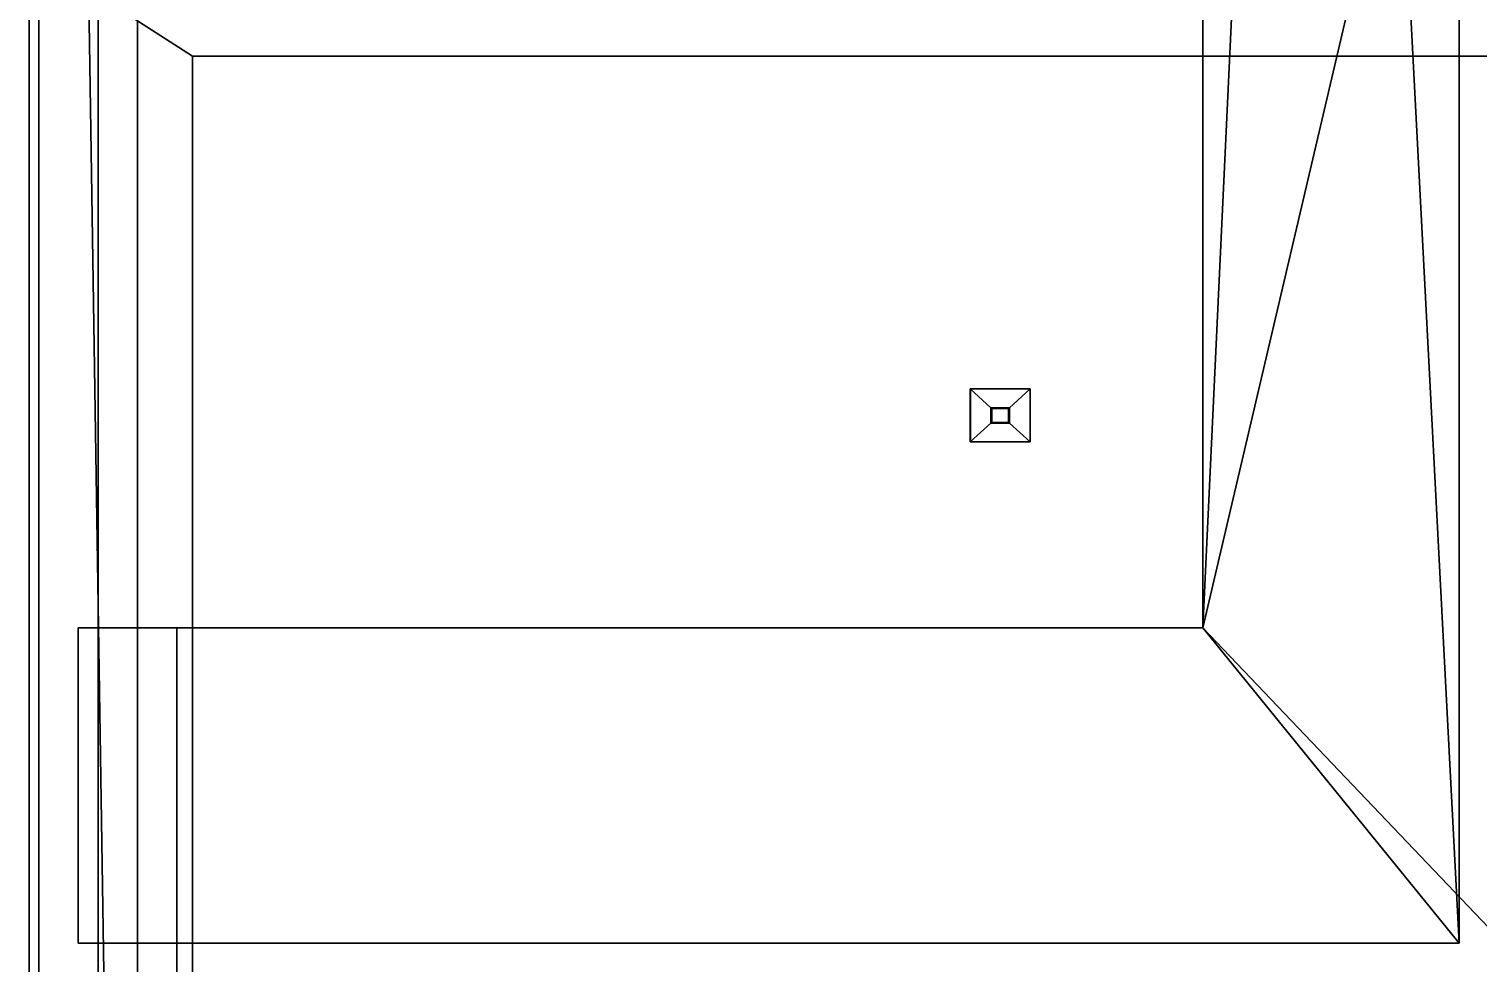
# Model space of a CAD drawing. Extents: x -7.1 to 5.5, y -11 to 12.
# Drawn here: x -7.06 to 0.29, y 0.6 to 5.34 of the extents above; entities that cross this region are included whole.
import ezdxf

# ---------------------------------------------------------------- set-up
doc = ezdxf.new("R2010")
doc.units = 0

msp = doc.modelspace()

# ---------------------------------------------------------------- linework, layer by layer
for points in [[(-6.71, 10.1, 0.0953), (-6.71, 7.2, -0.0047), (-6.71, -10.8667, -0.0047), (-6.71, -10.8667, 0.0953)], [(-6.51, 9.9, 0.0953), (-6.71, 10.1, 0.0953), (-6.71, -10.8667, 0.0953), (-6.51, -10.5, 0.0953)], [(-6.51, -10.5, 3.2953), (-6.76, 5.7, 3.2953), (-6.76, 7.7, 3.2953), (-6.51, 9.9, 3.2953)], [(-6.51, -3.1784, 0.9173), (-6.51, -1.9882, 0.9173), (-6.51, 9.9, 0.0953), (-6.51, -10.5, 0.0953)], [(-6.51, -3.1784, 2.2732), (-6.51, -10.5, 3.2953), (-6.51, 9.9, 3.2953), (-6.51, -1.9882, 2.2732)], [(-6.51, 9.9, 3.2953), (-6.51, 9.9, 0.0953), (-6.51, -1.9882, 0.9173), (-6.51, -1.9882, 2.2732)], [(-7.06, 5.75, 33.5698), (-7.06, -11.05, 33.5698), (-7.06, -11.05, 33.7), (-7.06, 5.75, 33.7)], [(-7.01, -11, 33.5698), (-7.06, -11.05, 33.5698), (-7.06, 5.75, 33.5698), (-7.01, 5.7, 33.5698)], [(-7.01, 5.7, 33.7), (-7.06, 5.75, 33.7), (-7.06, -11.05, 33.7), (-7.01, -11, 33.7)], [(-7.01, 5.7, 3.4953), (-7.01, -0.5882, 4.3173), (-7.01, -0.5882, 5.6732), (-7.01, 5.7, 7.0953)], [(-7.01, -5.3667, 3.4953), (-7.01, -1.7784, 4.3173), (-7.01, -0.5882, 4.3173), (-7.01, 5.7, 3.4953)], [(-7.01, 5.7, 7.0953), (-7.01, -0.5882, 5.6732), (-7.01, -1.7784, 5.6732), (-7.01, -5.3667, 7.0953)], [(-7.01, 5.7, 7.0953), (-7.01, -0.5882, 7.9173), (-7.01, -0.5882, 9.2733), (-7.01, 5.7, 10.6953)], [(-7.01, -5.3667, 7.0953), (-7.01, -1.7784, 7.9173), (-7.01, -0.5882, 7.9173), (-7.01, 5.7, 7.0953)], [(-7.01, 5.7, 10.6953), (-7.01, -0.5882, 9.2733), (-7.01, -1.7784, 9.2733), (-7.01, -5.3667, 10.6953)], [(-7.01, 5.7, 10.6953), (-7.01, -0.5882, 11.5173), (-7.01, -0.5882, 12.8733), (-7.01, 5.7, 14.2953)], [(-7.01, -5.3667, 10.6953), (-7.01, -1.7784, 11.5173), (-7.01, -0.5882, 11.5173), (-7.01, 5.7, 10.6953)], [(-7.01, 5.7, 14.2953), (-7.01, -0.5882, 12.8733), (-7.01, -1.7784, 12.8733), (-7.01, -5.3667, 14.2953)], [(-7.01, 5.7, 14.2953), (-7.01, -0.5882, 15.1173), (-7.01, -0.5882, 16.4733), (-7.01, 5.7, 17.8953)], [(-7.01, -5.3667, 14.2953), (-7.01, -1.7784, 15.1173), (-7.01, -0.5882, 15.1173), (-7.01, 5.7, 14.2953)], [(-7.01, 5.7, 17.8953), (-7.01, -0.5882, 16.4733), (-7.01, -1.7784, 16.4733), (-7.01, -5.3667, 17.8953)], [(-7.01, 5.7, 17.8953), (-7.01, -0.5882, 18.7173), (-7.01, -0.5882, 20.0733), (-7.01, 5.7, 21.4953)], [(-7.01, -5.3667, 17.8953), (-7.01, -1.7784, 18.7173), (-7.01, -0.5882, 18.7173), (-7.01, 5.7, 17.8953)], [(-7.01, 5.7, 21.4953), (-7.01, -0.5882, 20.0733), (-7.01, -1.7784, 20.0733), (-7.01, -5.3667, 21.4953)], [(-7.01, 5.7, 21.4953), (-7.01, -0.5882, 22.3173), (-7.01, -0.5882, 23.6733), (-7.01, 5.7, 25.0953)], [(-7.01, -5.3667, 21.4953), (-7.01, -1.7784, 22.3173), (-7.01, -0.5882, 22.3173), (-7.01, 5.7, 21.4953)], [(-7.01, 5.7, 25.0953), (-7.01, -0.5882, 23.6733), (-7.01, -1.7784, 23.6733), (-7.01, -5.3667, 25.0953)], [(-7.01, 5.7, 25.0953), (-7.01, -0.5882, 25.9173), (-7.01, -0.5882, 27.2733), (-7.01, 5.7, 28.6953)], [(-7.01, -5.3667, 25.0953), (-7.01, -1.7784, 25.9173), (-7.01, -0.5882, 25.9173), (-7.01, 5.7, 25.0953)], [(-7.01, 5.7, 28.6953), (-7.01, -0.5882, 27.2733), (-7.01, -1.7784, 27.2733), (-7.01, -5.3667, 28.6953)], [(-6.51, -10.5, 3.2953), (-7.01, -11, 3.2953), (-7.01, 5.7, 3.2953), (-6.76, 5.7, 3.2953)], [(-7.01, -11, 3.2953), (-7.01, -11, 3.4953), (-7.01, 5.7, 3.4953), (-7.01, 5.7, 3.2953)], [(-7.01, -5.3667, 28.6953), (-7.01, -1.7784, 29.5173), (-7.01, -0.5882, 29.5173), (-7.01, 5.7, 28.6953)], [(-7.01, 5.7, 32.2953), (-7.01, -0.5882, 30.8733), (-7.01, -1.7784, 30.8733), (-7.01, -5.3667, 32.2953)], [(-7.01, 5.7, 28.6953), (-7.01, -0.5882, 29.5173), (-7.01, -0.5882, 30.8733), (-7.01, 5.7, 32.2953)], [(-7.01, -11, 33.8262), (-6.2318, -10.4986, 33.8262), (-6.2318, 5.1986, 33.8262), (-7.01, 5.7, 33.8262)], [(5.39, 5.7, 33.8262), (-7.01, 5.7, 33.8262), (-6.2318, 5.1986, 33.8262), (4.6118, 5.1986, 33.8262)], [(-7.01, -11, 32.2953), (-7.01, -11, 33.8262), (-7.01, 5.7, 33.8262), (-7.01, 5.7, 32.2953)], [(-1.11, 5.5, 3.4953), (-1.11, 5.5, 6.4953), (-1.11, 2.3, 6.4953), (-1.11, 2.3, 3.4953)], [(-1.11, 5.5, 3.4953), (-1.11, 2.3, 3.4953), (-0.96, 5.5, 3.4953)], [(-0.06, 5.5, 3.4953), (-0.96, 5.5, 3.4953), (-1.11, 2.3, 3.4953), (0.19, 0.7, 3.4953)], [(0.19, 0.7, 6.4953), (-1.11, 2.3, 6.4953), (-1.11, 5.5, 6.4953), (0.19, 5.5, 6.4953)], [(-1.11, 5.5, 7.0953), (-1.11, 5.5, 10.0953), (-1.11, 2.3, 10.0953), (-1.11, 2.3, 7.0953)], [(-1.11, 5.5, 7.0953), (-1.11, 2.3, 7.0953), (-0.96, 5.5, 7.0953)], [(-0.06, 5.5, 7.0953), (-0.96, 5.5, 7.0953), (-1.11, 2.3, 7.0953), (0.19, 0.7, 7.0953)], [(0.19, 0.7, 10.0953), (-1.11, 2.3, 10.0953), (-1.11, 5.5, 10.0953), (0.19, 5.5, 10.0953)], [(-1.11, 5.5, 10.6953), (-1.11, 5.5, 13.6953), (-1.11, 2.3, 13.6953), (-1.11, 2.3, 10.6953)], [(-1.11, 5.5, 10.6953), (-1.11, 2.3, 10.6953), (-0.96, 5.5, 10.6953)], [(-0.06, 5.5, 10.6953), (-0.96, 5.5, 10.6953), (-1.11, 2.3, 10.6953), (0.19, 0.7, 10.6953)], [(0.19, 0.7, 13.6953), (-1.11, 2.3, 13.6953), (-1.11, 5.5, 13.6953), (0.19, 5.5, 13.6953)], [(-1.11, 5.5, 14.2953), (-1.11, 5.5, 17.2953), (-1.11, 2.3, 17.2953), (-1.11, 2.3, 14.2953)], [(-1.11, 5.5, 14.2953), (-1.11, 2.3, 14.2953), (-0.96, 5.5, 14.2953)], [(-0.06, 5.5, 14.2953), (-0.96, 5.5, 14.2953), (-1.11, 2.3, 14.2953), (0.19, 0.7, 14.2953)], [(0.19, 0.7, 17.2953), (-1.11, 2.3, 17.2953), (-1.11, 5.5, 17.2953), (0.19, 5.5, 17.2953)], [(-1.11, 5.5, 17.8953), (-1.11, 5.5, 20.8953), (-1.11, 2.3, 20.8953), (-1.11, 2.3, 17.8953)], [(-1.11, 5.5, 17.8953), (-1.11, 2.3, 17.8953), (-0.96, 5.5, 17.8953)], [(-0.06, 5.5, 17.8953), (-0.96, 5.5, 17.8953), (-1.11, 2.3, 17.8953), (0.19, 0.7, 17.8953)], [(0.19, 0.7, 20.8953), (-1.11, 2.3, 20.8953), (-1.11, 5.5, 20.8953), (0.19, 5.5, 20.8953)], [(-1.11, 5.5, 21.4953), (-1.11, 5.5, 24.4953), (-1.11, 2.3, 24.4953), (-1.11, 2.3, 21.4953)], [(-1.11, 5.5, 21.4953), (-1.11, 2.3, 21.4953), (-0.96, 5.5, 21.4953)], [(-0.06, 5.5, 21.4953), (-0.96, 5.5, 21.4953), (-1.11, 2.3, 21.4953), (0.19, 0.7, 21.4953)], [(0.19, 0.7, 24.4953), (-1.11, 2.3, 24.4953), (-1.11, 5.5, 24.4953), (0.19, 5.5, 24.4953)], [(-1.11, 5.5, 25.0953), (-1.11, 5.5, 28.0953), (-1.11, 2.3, 28.0953), (-1.11, 2.3, 25.0953)], [(-1.11, 5.5, 25.0953), (-1.11, 2.3, 25.0953), (-0.96, 5.5, 25.0953)], [(-0.06, 5.5, 25.0953), (-0.96, 5.5, 25.0953), (-1.11, 2.3, 25.0953), (0.19, 0.7, 25.0953)], [(0.19, 0.7, 28.0953), (-1.11, 2.3, 28.0953), (-1.11, 5.5, 28.0953), (0.19, 5.5, 28.0953)], [(0.89, 0.2, 3.0953), (-1.11, 2.3, 3.0953), (-1.11, 5.5, 3.0953), (0.89, 5.5, 3.0953)], [(0.64, 5.5, 0.0953), (-0.36, 5.5, 0.0953), (-1.11, 2.3, 0.0953), (0.89, 0.2, 0.0953)], [(-1.11, 5.5, 0.0953), (-1.11, 2.3, 0.0953), (-0.36, 5.5, 0.0953)], [(-1.11, 5.5, 0.0953), (-1.11, 5.5, 3.0953), (-1.11, 2.3, 3.0953), (-1.11, 2.3, 0.0953)], [(-1.11, 5.5, 28.6953), (-1.11, 5.5, 31.6953), (-1.11, 2.3, 31.6953), (-1.11, 2.3, 28.6953)], [(-1.11, 5.5, 28.6953), (-1.11, 2.3, 28.6953), (-0.96, 5.5, 28.6953)], [(-0.06, 5.5, 28.6953), (-0.96, 5.5, 28.6953), (-1.11, 2.3, 28.6953), (0.19, 0.7, 28.6953)], [(0.19, 0.7, 31.6953), (-1.11, 2.3, 31.6953), (-1.11, 5.5, 31.6953), (0.19, 5.5, 31.6953)], [(0.19, 0.7, 3.4953), (0.19, 5.5, 3.4953), (-0.06, 5.5, 3.4953)], [(0.19, 0.7, 7.0953), (0.19, 5.5, 7.0953), (-0.06, 5.5, 7.0953)], [(0.19, 0.7, 10.6953), (0.19, 5.5, 10.6953), (-0.06, 5.5, 10.6953)], [(0.19, 0.7, 14.2953), (0.19, 5.5, 14.2953), (-0.06, 5.5, 14.2953)], [(0.19, 0.7, 17.8953), (0.19, 5.5, 17.8953), (-0.06, 5.5, 17.8953)], [(0.19, 0.7, 21.4953), (0.19, 5.5, 21.4953), (-0.06, 5.5, 21.4953)], [(0.19, 0.7, 25.0953), (0.19, 5.5, 25.0953), (-0.06, 5.5, 25.0953)], [(0.19, 0.7, 28.6953), (0.19, 5.5, 28.6953), (-0.06, 5.5, 28.6953)], [(0.19, 0.7, 3.4953), (0.19, 0.7, 6.4953), (0.19, 5.5, 6.4953), (0.19, 5.5, 3.4953)], [(0.19, 0.7, 7.0953), (0.19, 0.7, 10.0953), (0.19, 5.5, 10.0953), (0.19, 5.5, 7.0953)], [(0.19, 0.7, 10.6953), (0.19, 0.7, 13.6953), (0.19, 5.5, 13.6953), (0.19, 5.5, 10.6953)], [(0.19, 0.7, 14.2953), (0.19, 0.7, 17.2953), (0.19, 5.5, 17.2953), (0.19, 5.5, 14.2953)], [(0.19, 0.7, 17.8953), (0.19, 0.7, 20.8953), (0.19, 5.5, 20.8953), (0.19, 5.5, 17.8953)], [(0.19, 0.7, 21.4953), (0.19, 0.7, 24.4953), (0.19, 5.5, 24.4953), (0.19, 5.5, 21.4953)], [(0.19, 0.7, 25.0953), (0.19, 0.7, 28.0953), (0.19, 5.5, 28.0953), (0.19, 5.5, 25.0953)], [(0.19, 0.7, 28.6953), (0.19, 0.7, 31.6953), (0.19, 5.5, 31.6953), (0.19, 5.5, 28.6953)], [(-6.2318, -10.4986, 34.2762), (4.6118, -10.4986, 34.2762), (4.6118, 5.1986, 34.2762), (-6.2318, 5.1986, 34.2762)], [(-6.2318, -10.4986, 33.8262), (-6.2318, -10.4986, 34.2762), (-6.2318, 5.1986, 34.2762), (-6.2318, 5.1986, 33.8262)], [(-6.2318, 5.1986, 33.8262), (-6.2318, 5.1986, 34.2762), (4.6118, 5.1986, 34.2762), (4.6118, 5.1986, 33.8262)], [(-2.2884, 3.5103, 34.271), (-2.2889, 3.5109, 34.4729), (-1.9855, 3.5109, 34.4729), (-1.9859, 3.5103, 34.271)], [(-2.2884, 3.2425, 34.271), (-2.2889, 3.2419, 34.4729), (-2.2889, 3.5109, 34.4729), (-2.2884, 3.5103, 34.271)], [(-2.2889, 3.2419, 34.4729), (-2.1845, 3.3375, 34.5492), (-2.1845, 3.4153, 34.5492), (-2.2889, 3.5109, 34.4729)], [(-2.2889, 3.5109, 34.4729), (-2.1845, 3.4153, 34.5492), (-2.0898, 3.4153, 34.5492), (-1.9855, 3.5109, 34.4729)], [(-1.9855, 3.5109, 34.4729), (-2.0898, 3.4153, 34.5492), (-2.0898, 3.3375, 34.5492), (-1.9855, 3.2419, 34.4729)], [(-1.9859, 3.5103, 34.271), (-1.9855, 3.5109, 34.4729), (-1.9855, 3.2419, 34.4729), (-1.9859, 3.2425, 34.271)], [(-2.1845, 3.4153, 34.5492), (-2.1799, 3.4119, 37.672), (-2.0945, 3.4119, 37.672), (-2.0898, 3.4153, 34.5492)], [(-2.1845, 3.3375, 34.5492), (-2.1799, 3.3409, 37.672), (-2.1799, 3.4119, 37.672), (-2.1845, 3.4153, 34.5492)], [(-2.1799, 3.3409, 37.672), (-2.0945, 3.3409, 37.672), (-2.0945, 3.4119, 37.672), (-2.1799, 3.4119, 37.672)], [(-2.0898, 3.4153, 34.5492), (-2.0945, 3.4119, 37.672), (-2.0945, 3.3409, 37.672), (-2.0898, 3.3375, 34.5492)], [(-1.9855, 3.2419, 34.4729), (-2.0898, 3.3375, 34.5492), (-2.1845, 3.3375, 34.5492), (-2.2889, 3.2419, 34.4729)], [(-2.0898, 3.3375, 34.5492), (-2.0945, 3.3409, 37.672), (-2.1799, 3.3409, 37.672), (-2.1845, 3.3375, 34.5492)], [(-1.9859, 3.2425, 34.271), (-1.9855, 3.2419, 34.4729), (-2.2889, 3.2419, 34.4729), (-2.2884, 3.2425, 34.271)], [(-1.11, 2.3, 3.4953), (-1.11, 2.3, 6.4953), (-6.81, 2.3, 6.4953), (-6.81, 2.3, 3.4953)], [(-6.81, 0.7, 6.4953), (-6.81, 0.7, 3.4953), (-6.81, 2.3, 3.4953), (-6.81, 2.3, 6.4953)], [(0.19, 0.7, 3.4953), (-1.11, 2.3, 3.4953), (-6.81, 2.3, 3.4953), (-6.81, 0.7, 3.4953)], [(-6.81, 0.7, 6.4953), (-6.81, 2.3, 6.4953), (-1.11, 2.3, 6.4953), (0.19, 0.7, 6.4953)], [(-1.11, 2.3, 7.0953), (-1.11, 2.3, 10.0953), (-6.81, 2.3, 10.0953), (-6.81, 2.3, 7.0953)], [(-6.81, 0.7, 10.0953), (-6.81, 0.7, 7.0953), (-6.81, 2.3, 7.0953), (-6.81, 2.3, 10.0953)], [(0.19, 0.7, 7.0953), (-1.11, 2.3, 7.0953), (-6.81, 2.3, 7.0953), (-6.81, 0.7, 7.0953)], [(-6.81, 0.7, 10.0953), (-6.81, 2.3, 10.0953), (-1.11, 2.3, 10.0953), (0.19, 0.7, 10.0953)], [(-1.11, 2.3, 10.6953), (-1.11, 2.3, 13.6953), (-6.81, 2.3, 13.6953), (-6.81, 2.3, 10.6953)], [(-6.81, 0.7, 13.6953), (-6.81, 0.7, 10.6953), (-6.81, 2.3, 10.6953), (-6.81, 2.3, 13.6953)], [(0.19, 0.7, 10.6953), (-1.11, 2.3, 10.6953), (-6.81, 2.3, 10.6953), (-6.81, 0.7, 10.6953)], [(-6.81, 0.7, 13.6953), (-6.81, 2.3, 13.6953), (-1.11, 2.3, 13.6953), (0.19, 0.7, 13.6953)], [(-1.11, 2.3, 14.2953), (-1.11, 2.3, 17.2953), (-6.81, 2.3, 17.2953), (-6.81, 2.3, 14.2953)], [(-6.81, 0.7, 17.2953), (-6.81, 0.7, 14.2953), (-6.81, 2.3, 14.2953), (-6.81, 2.3, 17.2953)], [(0.19, 0.7, 14.2953), (-1.11, 2.3, 14.2953), (-6.81, 2.3, 14.2953), (-6.81, 0.7, 14.2953)], [(-6.81, 0.7, 17.2953), (-6.81, 2.3, 17.2953), (-1.11, 2.3, 17.2953), (0.19, 0.7, 17.2953)], [(-1.11, 2.3, 17.8953), (-1.11, 2.3, 20.8953), (-6.81, 2.3, 20.8953), (-6.81, 2.3, 17.8953)], [(-6.81, 0.7, 20.8953), (-6.81, 0.7, 17.8953), (-6.81, 2.3, 17.8953), (-6.81, 2.3, 20.8953)], [(0.19, 0.7, 17.8953), (-1.11, 2.3, 17.8953), (-6.81, 2.3, 17.8953), (-6.81, 0.7, 17.8953)], [(-6.81, 0.7, 20.8953), (-6.81, 2.3, 20.8953), (-1.11, 2.3, 20.8953), (0.19, 0.7, 20.8953)], [(-1.11, 2.3, 21.4953), (-1.11, 2.3, 24.4953), (-6.81, 2.3, 24.4953), (-6.81, 2.3, 21.4953)], [(-6.81, 0.7, 24.4953), (-6.81, 0.7, 21.4953), (-6.81, 2.3, 21.4953), (-6.81, 2.3, 24.4953)], [(0.19, 0.7, 21.4953), (-1.11, 2.3, 21.4953), (-6.81, 2.3, 21.4953), (-6.81, 0.7, 21.4953)], [(-6.81, 0.7, 24.4953), (-6.81, 2.3, 24.4953), (-1.11, 2.3, 24.4953), (0.19, 0.7, 24.4953)], [(-1.11, 2.3, 25.0953), (-1.11, 2.3, 28.0953), (-6.81, 2.3, 28.0953), (-6.81, 2.3, 25.0953)], [(-6.81, 0.7, 28.0953), (-6.81, 0.7, 25.0953), (-6.81, 2.3, 25.0953), (-6.81, 2.3, 28.0953)], [(0.19, 0.7, 25.0953), (-1.11, 2.3, 25.0953), (-6.81, 2.3, 25.0953), (-6.81, 0.7, 25.0953)], [(-6.81, 0.7, 28.0953), (-6.81, 2.3, 28.0953), (-1.11, 2.3, 28.0953), (0.19, 0.7, 28.0953)], [(-1.11, 2.3, 28.6953), (-1.11, 2.3, 31.6953), (-6.81, 2.3, 31.6953), (-6.81, 2.3, 28.6953)], [(-6.81, 0.7, 31.6953), (-6.81, 0.7, 28.6953), (-6.81, 2.3, 28.6953), (-6.81, 2.3, 31.6953)], [(0.19, 0.7, 28.6953), (-1.11, 2.3, 28.6953), (-6.81, 2.3, 28.6953), (-6.81, 0.7, 28.6953)], [(-6.81, 0.7, 31.6953), (-6.81, 2.3, 31.6953), (-1.11, 2.3, 31.6953), (0.19, 0.7, 31.6953)], [(-6.31, 0.2, 3.0953), (-6.31, 2.3, 3.0953), (-1.11, 2.3, 3.0953), (0.89, 0.2, 3.0953)], [(0.89, 0.2, 0.0953), (-1.11, 2.3, 0.0953), (-6.31, 2.3, 0.0953), (-6.31, 0.2, 0.0953)], [(-6.31, 0.2, 3.0953), (-6.31, 0.2, 0.0953), (-6.31, 2.3, 0.0953), (-6.31, 2.3, 3.0953)], [(-1.11, 2.3, 0.0953), (-1.11, 2.3, 3.0953), (-6.31, 2.3, 3.0953), (-6.31, 2.3, 0.0953)], [(-6.81, 0.7, 3.4953), (-6.81, 0.7, 6.4953), (0.19, 0.7, 6.4953), (0.19, 0.7, 3.4953)], [(-6.81, 0.7, 7.0953), (-6.81, 0.7, 10.0953), (0.19, 0.7, 10.0953), (0.19, 0.7, 7.0953)], [(-6.81, 0.7, 10.6953), (-6.81, 0.7, 13.6953), (0.19, 0.7, 13.6953), (0.19, 0.7, 10.6953)], [(-6.81, 0.7, 14.2953), (-6.81, 0.7, 17.2953), (0.19, 0.7, 17.2953), (0.19, 0.7, 14.2953)], [(-6.81, 0.7, 17.8953), (-6.81, 0.7, 20.8953), (0.19, 0.7, 20.8953), (0.19, 0.7, 17.8953)], [(-6.81, 0.7, 21.4953), (-6.81, 0.7, 24.4953), (0.19, 0.7, 24.4953), (0.19, 0.7, 21.4953)], [(-6.81, 0.7, 25.0953), (-6.81, 0.7, 28.0953), (0.19, 0.7, 28.0953), (0.19, 0.7, 25.0953)], [(-6.81, 0.7, 28.6953), (-6.81, 0.7, 31.6953), (0.19, 0.7, 31.6953), (0.19, 0.7, 28.6953)]]:
    msp.add_3dface(points)

doc.saveas('drawing.dxf')
